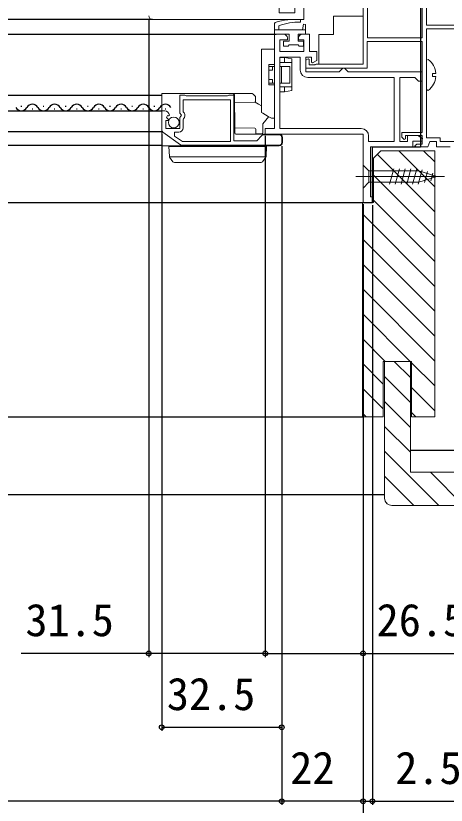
# Model space of a CAD drawing. Units: millimetres, scale not verified. Extents: x -525 to 525, y -783 to 778.
# Drawn here: x 234.5 to 351, y -675.9 to -462.3 of the extents above; entities that cross this region are included whole.
import ezdxf
from ezdxf.enums import TextEntityAlignment as Align

# ---------------------------------------------------------------- set-up
doc = ezdxf.new("R2010")
doc.units = ezdxf.units.MM
doc.header["$LTSCALE"] = 4
for name, color, linetype, lineweight in [('0-3_YKK_11', 7, 'Continuous', 18), ('0-6_YKK_13', 4, 'Continuous', 18), ('0-B_YSS_KE', 3, 'Continuous', 18)]:
    doc.layers.add(name, color=color, linetype=linetype, lineweight=lineweight)
for name, color, linetype in [('0-5_YKK_12', 2, 'Continuous'), ('0-8_YKK_D', 6, 'Continuous'), ('0-A_YSS_K', 3, 'Continuous')]:
    doc.layers.add(name, color=color, linetype=linetype)
doc.styles.add('ＭＳ ゴシック', font='')
doc.styles.get('ＭＳ ゴシック').set_extended_font_data('MS Gothic')

msp = doc.modelspace()

# ---------------------------------------------------------------- linework, layer by layer
at = {"layer": '0-3_YKK_11', "color": 211}
msp.add_line((336.901, -479), (313.501, -479), dxfattribs=at)
at = {"layer": '0-3_YKK_11'}
for p, q in [((279.12, -497.174), (274.3, -493.809)), ((301.591, -494.5), (305.801, -494.5)), ((306.501, -495.2), (306.501, -496.6)), ((305.801, -497.3), (279.521, -497.3))]:
    msp.add_line(p, q, dxfattribs=at)
for points in [[(335.427, -424.906), (335.25, -424.6), (332.501, -424.6), (332.501, -424.3), (312.501, -424.3), (312.501, -439.375), (312.313, -439.766), (312.313, -440.234), (312.501, -440.624), (312.501, -446.3), (310.001, -446.3), (310.001, -443.3), (305.801, -443.3), (305.801, -461.5), (310.001, -461.5), (310.001, -459.3), (312.501, -459.3), (312.501, -463.3), (271.501, -463.3)], [(276.1, -489.182), (275.849, -489.393), (275.53, -489.308), (275.26, -489.776), (275.837, -490.353), (275.735, -490.6), (275.101, -490.6), (275.101, -492.8), (278.901, -492.8), (278.901, -489.8), (279.201, -489.5), (279.354, -489.171), (278.901, -488.631), (278.901, -483.8), (280.228, -483.8), (280.401, -483.9), (280.574, -484), (291.828, -484), (292.001, -483.9), (292.174, -483.8), (293.501, -483.8), (293.501, -496.1), (299.701, -496.1), (301.096, -494.705)], [(279.615, -496.3), (292.601, -496.3), (292.601, -485), (279.801, -485), (279.801, -488.304), (280.044, -488.593)], [(274.001, -493.235), (274.001, -488), (274.805, -488)], [(279.908, -490.143), (279.801, -490.372), (279.801, -492.6)], [(278.601, -493.8), (277.501, -493.8), (277.501, -494.824), (279.615, -496.3)]]:
    msp.add_lwpolyline(points, dxfattribs=at)
at = {"layer": '0-3_YKK_11', "color": 211}
for points in [[(344.501, -428.3), (344.501, -468.3), (329.701, -468.3), (329.701, -460.214)], [(357.001, -497.5), (357.001, -463.6), (356.001, -463.6), (356.001, -464.8), (345.701, -464.8), (345.701, -440.3)], [(328.501, -445.458), (328.501, -475.4), (315.801, -475.4), (315.561, -475.52), (315.401, -475.6), (313.901, -475.6), (313.901, -474.127), (313.601, -473.954), (313.001, -474.3), (313.001, -476.5), (329.601, -476.5), (329.601, -469.3), (344.501, -469.3), (344.501, -493.9), (339.001, -493.9), (339.001, -495.1), (339.623, -495.754), (340.001, -495.603), (340.001, -494.7), (344.501, -494.7), (344.501, -497), (343.001, -497), (342.501, -497.5), (342.801, -497.8), (346.001, -497.8), (346.546, -496.3), (348.401, -496.3), (348.401, -497.8), (352.042, -497.8)], [(328.501, -494.3), (302.001, -494.3), (302.001, -492.8), (304.501, -492.8), (304.501, -467.3), (307.001, -467.3)], [(312.001, -467.3), (314.001, -467.3), (314.001, -472), (316.001, -472), (316.001, -474.354), (314.801, -475.046), (314.501, -474.873), (314.501, -473.5), (313.001, -473.5), (313.001, -477.5), (322.001, -477.5), (322.501, -477), (323.001, -476.5), (323.501, -476.5), (324.001, -477), (324.501, -477.5), (344.501, -477.5), (344.501, -480), (343.501, -480), (343.001, -479.5), (342.501, -479), (338.401, -479), (338.401, -496.3), (340.501, -496.3), (340.501, -494.7), (343.301, -494.7), (344.568, -495.456), (344.363, -496.2), (342.001, -496.2), (342.001, -497.8), (330.501, -497.8), (330.501, -511.3), (331.001, -511.3), (331.001, -512.8), (328.501, -512.8), (328.501, -494.3)], [(308.001, -468.3), (308.001, -468.8), (306.001, -468.8), (306.001, -472), (312.501, -472), (312.501, -468.8), (311.001, -468.8), (311.001, -468.3)], [(311.501, -477), (311.501, -473.5), (306.001, -473.5), (306.001, -492.8), (328.001, -492.8)], [(330.001, -494.8), (330.001, -496.3), (336.901, -496.3), (336.901, -479)]]:
    msp.add_lwpolyline(points, dxfattribs=at)
msp.add_lwpolyline([(356.001, -496.3), (356.001, -465.8), (345.701, -465.8), (345.701, -495.3), (349.401, -495.3), (349.401, -496.3)], close=True, dxfattribs=at)
at = {"layer": '0-3_YKK_11'}
for centre, radius, start, end in [((271.501, -462.3), 1, 180.00001, 269.99999), ((274.805, -489.3), 1.3, 5.2159, 90.00002), ((279.201, -489.3), 1.1, 310.00519, 40.00001), ((274.701, -493.235), 0.7, 180.00002, 235.08063), ((278.601, -492.6), 1.2, 270.00001, 359.99999), ((301.591, -495.2), 0.7, 89.99997, 134.99996), ((305.801, -495.2), 0.7, 0.00001, 89.99999), ((279.521, -496.6), 0.7, 235.08065, 270.00008), ((305.801, -496.6), 0.7, 270.00001, 359.99999)]:
    msp.add_arc(centre, radius, start, end, dxfattribs=at)
at = {"layer": '0-3_YKK_11', "color": 211}
for centre, radius, start, end in [((307.001, -468.3), 1, 0.00001, 89.99999), ((312.001, -468.3), 1, 90.00001, 179.99999), ((313.501, -477), 2, 180.00001, 269.99999), ((328.001, -494.8), 2, 0.00001, 89.99999)]:
    msp.add_arc(centre, radius, start, end, dxfattribs=at)
at = {"layer": '0-5_YKK_12'}
for p, q in [((344.001, -407.8), (344.001, -497.8)), ((271.501, -463.3), (8.5, -463.3)), ((8.5, -467.3), (305.001, -467.3)), ((8.5, -483.8), (274.001, -483.8)), ((235.901, -486.74), (236.101, -486.74)), ((241.901, -486.74), (242.101, -486.74)), ((247.901, -486.74), (248.101, -486.74)), ((253.901, -486.74), (254.101, -486.74)), ((259.901, -486.74), (260.101, -486.74)), ((265.901, -486.74), (266.101, -486.74)), ((271.901, -486.74), (272.101, -486.74)), ((8.5, -488), (274.001, -488)), ((238.901, -487.5), (239.101, -487.5)), ((244.901, -487.5), (245.101, -487.5)), ((250.901, -487.5), (251.101, -487.5)), ((256.901, -487.5), (257.101, -487.5)), ((262.901, -487.5), (263.101, -487.5)), ((268.901, -487.5), (269.101, -487.5)), ((274.901, -487.5), (275.101, -487.5)), ((8.5, -493.6), (274.001, -493.6)), ((8.5, -497.3), (274.001, -497.3)), ((331.001, -512.798), (331.001, -497.8)), ((331.001, -497.8), (344.001, -497.8)), ((105.091, -512.798), (331.001, -512.798))]:
    msp.add_line(p, q, dxfattribs=at)
for centre, start, end in [((239.001, -487.958), 29.20254, 150.79746), ((245.001, -487.958), 29.20254, 150.79746), ((251.001, -487.958), 29.20254, 150.79746), ((257.001, -487.958), 29.20254, 150.79746), ((263.001, -487.958), 29.20254, 150.79746), ((269.001, -487.958), 29.20254, 150.79746), ((275.001, -487.958), 29.20254, 150.79746), ((236.001, -486.282), 209.20254, 330.79746), ((242.001, -486.282), 209.20254, 330.79746), ((248.001, -486.282), 209.20254, 330.79746), ((254.001, -486.282), 209.20254, 330.79746), ((260.001, -486.282), 209.20254, 330.79746), ((266.001, -486.282), 209.20254, 330.79746), ((272.001, -486.282), 209.20254, 330.79746)]:
    msp.add_arc(centre, 1.718, start, end, dxfattribs=at)
at = {"layer": '0-6_YKK_13'}
for p, q in [((311.53, -464.004), (311.574, -463.407)), ((304.501, -466.1), (305.701, -466.1)), ((307.199, -473.6), (306.001, -473.6)), ((346.142, -474.107), (345.7, -474.324)), ((302.999, -476), (303.999, -476)), ((306.001, -474.974), (307.199, -474.963)), ((304.501, -480.5), (303.999, -480.5)), ((307.199, -482.6), (307.199, -481.537)), ((274.001, -483.3), (274.001, -483.994)), ((275.851, -483.3), (274.001, -483.3)), ((274.001, -488), (274.001, -483.994)), ((275.851, -483.3), (276.841, -483.3)), ((278.968, -483.3), (276.841, -483.3)), ((278.968, -483.3), (293.011, -483.3)), ((298.211, -483.3), (293.011, -483.3)), ((293.711, -483.994), (293.788, -492.8)), ((298.989, -483.788), (298.706, -483.505)), ((299.355, -484.154), (298.989, -483.788)), ((299.414, -484.296), (299.414, -484.294)), ((299.414, -484.296), (299.419, -484.896)), ((306.001, -482.9), (307.199, -482.9)), ((293.726, -485.745), (299.126, -485.698)), ((299.423, -485.396), (299.419, -484.896)), ((274.001, -492.8), (274.001, -488)), ((274.001, -493.9), (274.001, -492.8)), ((299.192, -492.702), (293.787, -492.655)), ((293.788, -492.8), (293.798, -494.003)), ((299.498, -493.997), (299.49, -493)), ((274.001, -497.34), (274.001, -493.9)), ((294.098, -494.3), (305.801, -494.3)), ((299.501, -494.3), (299.498, -493.997)), ((301.031, -494.2), (299.5, -494.2)), ((306.701, -495.2), (306.701, -496.6)), ((305.801, -497.5), (279.482, -497.5)), ((296.386, -497.7), (296.385, -497.5)), ((275.899, -497.7), (276.066, -500.415)), ((276.898, -497.7), (275.899, -497.7)), ((301.401, -497.7), (276.898, -497.7)), ((302.215, -500.503), (276.084, -500.503)), ((276.123, -500.574), (276.134, -500.59)), ((276.134, -500.59), (277.013, -501.795)), ((301.286, -501.795), (302.165, -500.59)), ((302.165, -500.59), (302.176, -500.574)), ((277.417, -502), (277.821, -502)), ((277.821, -502), (300.478, -502)), ((300.478, -502), (300.882, -502)), ((335.67, -507.898), (336.795, -503.698)), ((337.222, -507.898), (338.348, -503.698)), ((338.775, -507.898), (339.901, -503.698)), ((340.328, -507.898), (341.454, -503.698)), ((341.881, -507.898), (343.007, -503.698)), ((343.434, -507.898), (344.49, -503.957)), ((350.501, -505.799), (326.501, -505.798)), ((330.051, -507.348), (330.051, -504.248)), ((345.109, -507.445), (345.922, -504.409)), ((346.805, -506.91), (347.354, -504.86))]:
    msp.add_line(p, q, dxfattribs=at)
for points in [[(328.501, -462.4), (328.501, -475.4), (316.501, -475.4), (316.501, -467.4), (320.501, -467.4), (320.501, -462.4)], [(300.999, -488.441), (300.999, -471.361), (302.995, -471.326), (304.499, -471.3), (304.499, -471.8), (304.499, -475.5), (302.999, -475.5), (302.999, -481), (304.499, -481), (304.499, -489.7), (304.499, -490), (303.674, -489.986), (302.852, -489.511), (301.346, -488.641)], [(306.448, -476), (306.448, -480.5), (305.999, -480.5), (305.999, -476)], [(330.051, -504.248), (343.585, -504.248), (348.501, -505.799), (343.585, -507.348), (330.051, -507.348), (328.501, -508.898), (328.501, -502.698)]]:
    msp.add_lwpolyline(points, close=True, dxfattribs=at)
for points in [[(304.701, -464.148), (304.501, -464.431), (304.501, -466.3), (304.501, -467.3), (308.501, -467.3), (308.501, -469.2), (307.001, -469.2), (307.001, -470.5), (308.201, -470.5), (308.501, -470.2), (310.901, -470.2), (311.201, -470.5), (312.401, -470.5), (312.401, -469.2), (310.901, -469.2), (310.901, -467.3), (312.901, -467.3), (312.901, -466.1), (312.101, -466.1), (312.349, -464.579), (312.901, -464.624), (312.901, -466.1)], [(312.101, -466.1), (305.701, -466.1), (305.701, -465.038)], [(307.199, -473.9), (307.199, -474.963), (309.199, -474.946), (309.199, -474.248), (309.199, -473.953), (307.2, -473.6)], [(302.999, -477), (303.999, -477), (303.999, -476), (304.501, -476)], [(306.448, -476), (308.699, -476), (308.699, -480.5), (306.448, -480.5)], [(309.199, -474.946), (309.199, -475.246), (309.199, -481.254), (309.199, -481.554)], [(345.7, -474.324), (345.7, -482.276), (346.142, -482.493)], [(348.183, -478.725), (347.3, -478.725), (347.3, -477.875), (348.183, -477.875)], [(302.999, -480.5), (303.999, -480.5), (303.999, -479.5), (302.999, -479.5)], [(307.2, -482.9), (309.199, -482.547), (309.199, -482.252), (309.199, -481.554), (307.199, -481.537), (306.001, -481.526)], [(301.001, -486.705), (300.222, -486.242), (299.255, -485.668)], [(302.99, -489.59), (301.351, -491.575), (301.331, -493.903)], [(279.482, -497.5), (274.001, -497.5), (274.001, -497.34)], [(302.233, -500.415), (302.399, -497.7), (301.401, -497.7)]]:
    msp.add_lwpolyline(points, dxfattribs=at)
msp.add_circle((277.251, -491.151), 1.45, dxfattribs=at)
for centre, radius, start, end in [((309.702, -478.29), 15, 82.82962, 109.47606), ((311.182, -479), 15, 88.6723, 111.43437), ((342.9, -478.3), 5.3, 4.5994, 52.28593), ((342.9, -478.3), 5.3, 307.71409, 355.40056), ((293.011, -484), 0.7, 0.5, 90), ((298.211, -484), 0.7, 45, 90), ((299.214, -484.296), 0.2, 0.5, 45), ((299.123, -485.398), 0.3, 270.5, 0.5), ((299.19, -493.002), 0.3, 0.5, 89.5), ((294.098, -494), 0.3, 180.5, 270), ((301.031, -493.9), 0.3, 270, 359.5001), ((305.801, -495.2), 0.9, 0, 90), ((281.406, -497.8), 0.3, 19.47122, 90), ((295.196, -497.8), 0.3, 90, 160.52878), ((305.801, -496.6), 0.9, 270, 0), ((276.365, -500.397), 0.3, 183.5, 216.09486), ((277.417, -501.5), 0.5, 216.09486, 270), ((300.882, -501.5), 0.5, 270, 323.90514), ((301.934, -500.397), 0.3, 323.90514, 356.5)]:
    msp.add_arc(centre, radius, start, end, dxfattribs=at)
for centre, major_axis, ratio, start_param, end_param in [((307.173, -473.9), (0.026, 0.3), 0.086179, 4.7350077, 6.2756457), ((308.901, -473.9), (-1.701, 0), 0.176327, 6.2681062, 6.2831853), ((307.173, -482.6), (-0.026, 0.3), 0.086179, 3.1491322, 4.6897703), ((308.901, -482.6), (1.701, 0), 0.176327, 3.1415927, 3.1566718)]:
    msp.add_ellipse(centre, major_axis=major_axis, ratio=ratio, start_param=start_param, end_param=end_param, dxfattribs=at)
at = {"layer": '0-8_YKK_D'}
for p, q in [((270.501, -463.3), (270.501, -635.8)), ((274.001, -494.235), (274.001, -655.8)), ((302.001, -494.8), (302.001, -635.8)), ((302.001, -494.8), (302.001, -635.8)), ((306.501, -497.6), (306.501, -675.8)), ((306.501, -497.6), (306.501, -655.8)), ((306.501, -497.6), (306.501, -675.8)), ((328.501, -513.3), (328.501, -695.8)), ((328.501, -513.3), (328.501, -675.8)), ((328.501, -513.3), (328.501, -675.8)), ((328.501, -513.3), (328.501, -635.8)), ((328.501, -513.3), (328.501, -695.8)), ((331.001, -513.5), (331.001, -675.8)), ((274.001, -654.8), (306.501, -654.8)), ((306.501, -674.8), (-292.5, -674.8)), ((328.501, -674.8), (306.501, -674.8)), ((328.501, -674.8), (325.951, -674.8)), ((328.501, -674.8), (331.001, -674.8)), ((331.001, -674.8), (359.328, -674.8))]:
    msp.add_line(p, q, dxfattribs=at)
for points in [[(302.001, -634.8), (270.501, -634.8), (235.996, -634.8)], [(302.001, -634.8), (328.501, -634.8), (363.006, -634.8)]]:
    msp.add_lwpolyline(points, dxfattribs=at)
for centre in [(270.501, -634.8), (302.001, -634.8), (302.001, -634.8), (328.501, -634.8), (274.001, -654.8), (306.501, -654.8), (306.501, -674.8), (306.501, -674.8), (328.501, -674.8), (328.501, -674.8), (331.001, -674.8)]:
    msp.add_circle(centre, 0.637, dxfattribs=at)
at = {"layer": '0-A_YSS_K'}
for p, q in [((26.142, -570.8), (328.301, -570.8)), ((341.301, -579.803), (362.001, -579.803)), ((24.879, -591.8), (334.301, -591.8))]:
    msp.add_line(p, q, dxfattribs=at)
at = {"layer": '0-B_YSS_KE'}
for p, q in [((347.901, -515.309), (332.346, -499.755)), ((347.901, -508.574), (338.127, -498.8)), ((347.901, -501.839), (344.862, -498.8)), ((347.901, -522.045), (331.301, -505.445)), ((347.901, -528.78), (331.301, -512.18)), ((347.901, -535.515), (328.301, -515.915)), ((347.901, -542.25), (328.301, -522.65)), ((347.901, -548.985), (328.301, -529.385)), ((347.901, -555.721), (328.301, -536.121)), ((341.245, -555.8), (328.301, -542.856)), ((334.51, -555.8), (328.301, -549.591)), ((333.901, -561.926), (328.301, -556.326)), ((341.301, -560.19), (336.911, -555.8)), ((347.901, -562.456), (341.601, -556.156)), ((341.301, -566.925), (334.301, -559.925)), ((333.901, -568.661), (328.301, -563.061)), ((347.901, -569.191), (341.601, -562.891)), ((341.301, -573.661), (334.301, -566.661)), ((329.304, -570.8), (328.301, -569.797)), ((342.775, -570.8), (341.601, -569.626)), ((341.301, -580.396), (334.301, -573.396)), ((348.97, -594.8), (334.301, -580.131)), ((342.235, -594.8), (334.301, -586.866)), ((355.705, -594.8), (346.705, -585.8)), ((335.096, -594.396), (334.705, -594.005)), ((422.301, -594.8), (336.301, -594.8))]:
    msp.add_line(p, q, dxfattribs=at)
msp.add_lwpolyline([(347.901, -570.8), (347.901, -498.8), (333.301, -498.8), (331.301, -500.8), (331.301, -512.8), (328.301, -512.8), (328.301, -570.8), (333.901, -570.8), (333.901, -555.8), (341.601, -555.8), (341.601, -570.8)], close=True, dxfattribs=at)
msp.add_lwpolyline([(334.301, -592.8), (334.301, -555.8), (341.301, -555.8), (341.301, -585.8), (417.301, -585.8), (417.301, -569.8), (424.301, -569.8), (424.301, -592.8)], dxfattribs=at)
msp.add_arc((336.301, -592.8), 2, 180.00001, 269.99999, dxfattribs=at)

# ---------------------------------------------------------------- texts
at = {"layer": '0-8_YKK_D', "style": 'ＭＳ ゴシック'}
for s, p in [('31.5', (237.11, -632.8)), ('26.5', (332.165, -632.8)), ('32.5', (275.387, -652.8)), ('22', (308.774, -672.8)), ('2.5', (337.215, -672.8))]:
    msp.add_text(s, height=8.798, dxfattribs=at).set_placement(p, align=Align.BOTTOM_LEFT)

doc.saveas('drawing.dxf')
